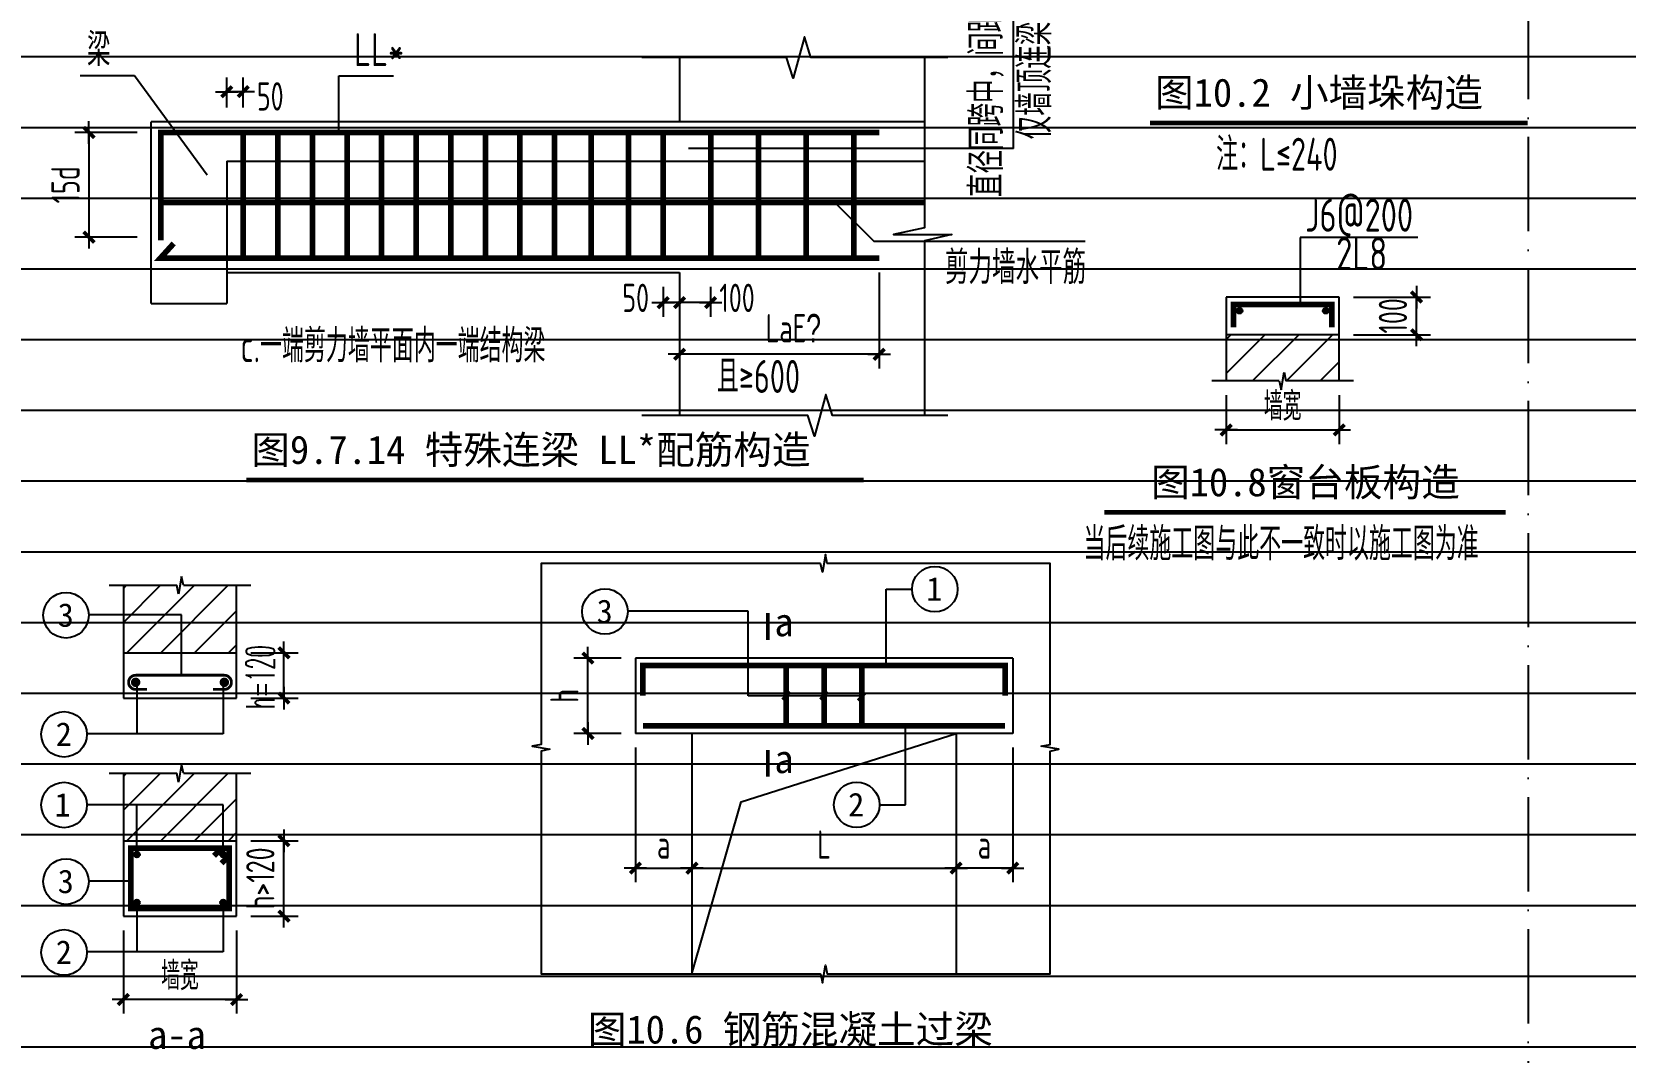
# Model space of a CAD drawing. Extents: x -1058961 to 23600, y -449123 to 2751847.
# Drawn here: x -614409 to -597520, y 13374 to 24193 of the extents above; entities that cross this region are included whole.
import ezdxf

# ---------------------------------------------------------------- set-up
doc = ezdxf.new("R2010")
doc.units = 0
doc.header["$LTSCALE"] = 1000
doc.linetypes.add('D1', pattern=[14, 10, -2, 0, -2])
doc.layers.get('0').update_dxf_attribs({"linetype": 'CONTINUOUS'})
doc.layers.get('DEFPOINTS').update_dxf_attribs({"linetype": 'CONTINUOUS'})
doc.layers.add('S-1-修改', color=23, linetype='CONTINUOUS', lineweight=18)
for name, color, linetype in [('S-DETL-DIM', 151, 'CONTINUOUS'), ('S-DETL-HATCH', 253, 'CONTINUOUS'), ('S-DETL-LINE1', 2, 'CONTINUOUS'), ('S-DETL-RBAR', 1, 'CONTINUOUS'), ('S-DETL-TEXT', 7, 'CONTINUOUS')]:
    doc.layers.add(name, color=color, linetype=linetype)
doc.styles.add('HZ2', font='romans.shx', dxfattribs={"width": 0.5, "bigfont": 'hztxt.shx'})
doc.styles.add('TS', font='tssdeng.shx', dxfattribs={"width": 0.7, "bigfont": 'tssdchn.shx'})
doc.styles.add('TXT5', font='simhei.ttf')
doc.styles.add('黑体', font='simhei.ttf')
doc.dimstyles.new('DIM25', dxfattribs={"dimtxt": 300, "dimasz": 0.8, "dimexe": 150, "dimexo": 150, "dimgap": 100, "dimtad": 1, "dimdec": 0, "dimlfac": 0.25, "dimrnd": 1, "dimzin": 0, "dimdsep": 46, "dimtxsty": 'TS', "dimblk": '_DIMX', "dimcen": 0, "dimclrd": 256, "dimclre": 256, "dimclrt": 43, "dimadec": 1, "dimazin": 0, "dimtfac": 1, "dimtdec": 0, "dimtix": 1, "dimtmove": 2, "dimatfit": 3, "dimldrblk": 'ARCHTICK', "dimfxl": 0, "dimtolj": 1, "dimtzin": 1, "dimarcsym": 0})

# ---------------------------------------------------------------- blocks, each defined once
blk = doc.blocks.new('_DIMX')
blk.add_line((-150, 0), (150, 0))
at = {"const_width": 50}
blk.add_lwpolyline([(-70, -70), (70, 70)], dxfattribs=at)
blk = doc.blocks.new('*D3386')
at = {"layer": 'DEFPOINTS', "color": 0}
for p in [(-600549.3850856241, 21380.92143650705), (-599731.118737711, 21380.92143650705), (-600549.3850854387, 20980.92143650705)]:
    blk.add_point(p, dxfattribs=at)
at = {"layer": 'S-DETL-DIM', "lineweight": -2}
for p, q in [((-600399.3850856241, 21380.92143650705), (-599581.118737711, 21380.92143650705)), ((-599731.118737711, 21381.72143650705), (-599731.118737711, 21382.52143650705)), ((-599731.118737711, 20980.92143650705), (-599731.118737711, 21380.92143650705)), ((-600399.3850854387, 20980.92143650705), (-599581.118737711, 20980.92143650705)), ((-599731.118737711, 20980.12143650705), (-599731.118737711, 20979.32143650705))]:
    blk.add_line(p, q, dxfattribs=at)
at = {"layer": 'S-DETL-DIM', "lineweight": -2, "xscale": 0.8, "yscale": 0.8, "zscale": 0.8}
for p, rotation in [((-599731.118737711, 21380.92143650705), 270), ((-599731.118737711, 20980.92143650705), 90)]:
    blk.add_blockref('_DIMX', p, dxfattribs=dict(at, rotation=rotation))
at = {"layer": 'S-DETL-DIM', "color": 43, "insert": (-599981.118737711, 21180.92143650695), "char_height": 300, "attachment_point": 5, "rotation": 90, "style": 'TS'}
blk.add_mtext('\\A1;100', dxfattribs=at)
blk = doc.blocks.new('_ArchTick')
at = {"color": 0, "linetype": 'ByBlock', "const_width": 0.15}
blk.add_lwpolyline([(-0.5, -0.5), (0.5, 0.5)], dxfattribs=at)
blk = doc.blocks.new('*D3387')
at = {"layer": 'DEFPOINTS', "color": 0}
for p in [(-601749.385084961, 20491.21834697507), (-600549.3850849665, 20491.21834722653), (-600549.3850849665, 19971.48736596972)]:
    blk.add_point(p, dxfattribs=at)
at = {"layer": 'S-DETL-DIM', "lineweight": -2}
for p, q in [((-601749.385084961, 20341.21834697507), (-601749.385084961, 19821.48736596972)), ((-600549.3850849665, 20341.21834722653), (-600549.3850849665, 19821.48736596972)), ((-601748.5850849609, 19971.48736596972), (-600550.1850849666, 19971.48736596972))]:
    blk.add_line(p, q, dxfattribs=at)
at = {"layer": 'S-DETL-DIM', "lineweight": -2, "xscale": 0.8, "yscale": 0.8, "zscale": 0.8, "rotation": 180}
blk.add_blockref('_DIMX', (-601749.385084961, 19971.48736596972), dxfattribs=at)
at = {"layer": 'S-DETL-DIM', "lineweight": -2, "xscale": 0.8, "yscale": 0.8, "zscale": 0.8}
blk.add_blockref('_DIMX', (-600549.3850849665, 19971.48736596972), dxfattribs=at)
at = {"layer": 'S-DETL-DIM', "color": 43, "insert": (-601149.3850849638, 20221.48736596972), "char_height": 300, "attachment_point": 5, "style": 'TS'}
blk.add_mtext('\\A1;墙宽', dxfattribs=at)
blk = doc.blocks.new('*D3388')
at = {"layer": 'DEFPOINTS', "color": 0}
for p in [(-608513.7866296218, 17552.55736561984), (-608011.945373983, 17552.55736561984), (-608011.945373983, 16752.55736561984)]:
    blk.add_point(p, dxfattribs=at)
at = {"layer": 'S-DETL-DIM', "lineweight": -2}
for p, q in [((-608161.945373983, 17552.55736561984), (-608663.7866296218, 17552.55736561984)), ((-608513.7866296218, 16753.35736561984), (-608513.7866296218, 17551.75736561984)), ((-608161.945373983, 16752.55736561984), (-608663.7866296218, 16752.55736561984))]:
    blk.add_line(p, q, dxfattribs=at)
at = {"layer": 'S-DETL-DIM', "lineweight": -2, "xscale": 0.8, "yscale": 0.8, "zscale": 0.8}
for p, rotation in [((-608513.7866296218, 17552.55736561984), 90), ((-608513.7866296218, 16752.55736561984), 270)]:
    blk.add_blockref('_DIMX', p, dxfattribs=dict(at, rotation=rotation))
at = {"layer": 'S-DETL-DIM', "color": 43, "insert": (-608763.7866296218, 17152.55736561974), "char_height": 300, "attachment_point": 5, "rotation": 90, "style": 'TS'}
blk.add_mtext('\\A1;h', dxfattribs=at)
blk = doc.blocks.new('*D3389')
at = {"layer": 'DEFPOINTS', "color": 0}
for p in [(-608011.945373983, 16752.55736561984), (-607411.945373983, 16752.55736561984), (-607411.945373983, 15325.2519160088)]:
    blk.add_point(p, dxfattribs=at)
at = {"layer": 'S-DETL-DIM', "lineweight": -2}
for p, q in [((-608011.945373983, 16602.55736561984), (-608011.945373983, 15175.2519160088)), ((-607411.945373983, 16602.55736561984), (-607411.945373983, 15175.2519160088)), ((-608011.145373983, 15325.2519160088), (-607412.745373983, 15325.2519160088))]:
    blk.add_line(p, q, dxfattribs=at)
at = {"layer": 'S-DETL-DIM', "lineweight": -2, "xscale": 0.8, "yscale": 0.8, "zscale": 0.8, "rotation": 180}
blk.add_blockref('_DIMX', (-608011.945373983, 15325.2519160088), dxfattribs=at)
at = {"layer": 'S-DETL-DIM', "lineweight": -2, "xscale": 0.8, "yscale": 0.8, "zscale": 0.8}
blk.add_blockref('_DIMX', (-607411.945373983, 15325.2519160088), dxfattribs=at)
at = {"layer": 'S-DETL-DIM', "color": 43, "insert": (-607711.945373983, 15575.2519160088), "char_height": 300, "attachment_point": 5, "style": 'TS'}
blk.add_mtext('\\A1;a', dxfattribs=at)
blk = doc.blocks.new('*D3390')
at = {"layer": 'DEFPOINTS', "color": 0}
for p in [(-607411.945373983, 16752.55736561984), (-604611.945373983, 16752.55736561984), (-604611.945373983, 15325.2519160088)]:
    blk.add_point(p, dxfattribs=at)
at = {"layer": 'S-DETL-DIM', "lineweight": -2}
for p, q in [((-607411.945373983, 16602.55736561984), (-607411.945373983, 15175.2519160088)), ((-604611.945373983, 16602.55736561984), (-604611.945373983, 15175.2519160088)), ((-607411.145373983, 15325.2519160088), (-604612.745373983, 15325.2519160088))]:
    blk.add_line(p, q, dxfattribs=at)
at = {"layer": 'S-DETL-DIM', "lineweight": -2, "xscale": 0.8, "yscale": 0.8, "zscale": 0.8, "rotation": 180}
blk.add_blockref('_DIMX', (-607411.945373983, 15325.2519160088), dxfattribs=at)
at = {"layer": 'S-DETL-DIM', "lineweight": -2, "xscale": 0.8, "yscale": 0.8, "zscale": 0.8}
blk.add_blockref('_DIMX', (-604611.945373983, 15325.2519160088), dxfattribs=at)
at = {"layer": 'S-DETL-DIM', "color": 43, "insert": (-606011.945373983, 15575.2519160088), "char_height": 300, "attachment_point": 5, "style": 'TS'}
blk.add_mtext('\\A1;L', dxfattribs=at)
blk = doc.blocks.new('*D3391')
at = {"layer": 'DEFPOINTS', "color": 0}
for p in [(-604611.945373983, 16752.55736561984), (-604011.945373983, 16752.55736561984), (-604611.945373983, 15325.2519160088)]:
    blk.add_point(p, dxfattribs=at)
at = {"layer": 'S-DETL-DIM', "lineweight": -2}
for p, q in [((-604611.945373983, 16602.55736561984), (-604611.945373983, 15175.2519160088)), ((-604011.945373983, 16602.55736561984), (-604011.945373983, 15175.2519160088)), ((-604012.745373983, 15325.2519160088), (-604611.145373983, 15325.2519160088))]:
    blk.add_line(p, q, dxfattribs=at)
at = {"layer": 'S-DETL-DIM', "lineweight": -2, "xscale": 0.8, "yscale": 0.8, "zscale": 0.8, "rotation": 180}
blk.add_blockref('_DIMX', (-604611.945373983, 15325.2519160088), dxfattribs=at)
at = {"layer": 'S-DETL-DIM', "lineweight": -2, "xscale": 0.8, "yscale": 0.8, "zscale": 0.8}
blk.add_blockref('_DIMX', (-604011.945373983, 15325.2519160088), dxfattribs=at)
at = {"layer": 'S-DETL-DIM', "color": 43, "insert": (-604311.945373983, 15575.2519160088), "char_height": 300, "attachment_point": 5, "style": 'TS'}
blk.add_mtext('\\A1;a', dxfattribs=at)
blk = doc.blocks.new('*D3392')
at = {"layer": 'DEFPOINTS', "color": 0}
for p in [(-613438.8927194312, 14815.19133596568), (-612238.8927193586, 14815.19133643041), (-613438.8927194312, 13931.74430299344)]:
    blk.add_point(p, dxfattribs=at)
at = {"layer": 'S-DETL-DIM', "lineweight": -2}
for p, q in [((-613438.8927194312, 14665.19133596568), (-613438.8927194312, 13781.74430299344)), ((-612238.8927193586, 14665.19133643041), (-612238.8927193586, 13781.74430299344)), ((-612239.6927193586, 13931.74430299344), (-613438.0927194312, 13931.74430299344))]:
    blk.add_line(p, q, dxfattribs=at)
at = {"layer": 'S-DETL-DIM', "lineweight": -2, "xscale": 0.8, "yscale": 0.8, "zscale": 0.8, "rotation": 180}
blk.add_blockref('_DIMX', (-613438.8927194312, 13931.74430299344), dxfattribs=at)
at = {"layer": 'S-DETL-DIM', "lineweight": -2, "xscale": 0.8, "yscale": 0.8, "zscale": 0.8}
blk.add_blockref('_DIMX', (-612238.8927193586, 13931.74430299344), dxfattribs=at)
at = {"layer": 'S-DETL-DIM', "color": 43, "insert": (-612838.8927193949, 14181.74430299344), "char_height": 300, "attachment_point": 5, "style": 'TS'}
blk.add_mtext('\\A1;墙宽', dxfattribs=at)
blk = doc.blocks.new('*D3419')
at = {"layer": 'DEFPOINTS', "color": 0}
for p in [(-613142.8771450695, 23125.33170364218), (-613803.4694582996, 22015.4580128582), (-613142.8771450695, 22015.4580128582)]:
    blk.add_point(p, dxfattribs=at)
at = {"layer": 'S-DETL-DIM', "lineweight": -2}
for p, q in [((-613292.8771450695, 23125.33170364218), (-613953.4694582996, 23125.33170364218)), ((-613803.4694582996, 23124.53170364218), (-613803.4694582996, 22016.2580128582)), ((-613292.8771450695, 22015.4580128582), (-613953.4694582996, 22015.4580128582))]:
    blk.add_line(p, q, dxfattribs=at)
at = {"layer": 'S-DETL-DIM', "lineweight": -2, "xscale": 0.8, "yscale": 0.8, "zscale": 0.8}
for p, rotation in [((-613803.4694582996, 23125.33170364218), 90), ((-613803.4694582996, 22015.4580128582), 270)]:
    blk.add_blockref('_DIMX', p, dxfattribs=dict(at, rotation=rotation))
at = {"layer": 'S-DETL-DIM', "color": 43, "insert": (-614053.4694582996, 22570.39485825009), "char_height": 300, "attachment_point": 5, "rotation": 90, "style": 'TS'}
blk.add_mtext('\\A1;15d', dxfattribs=at)
blk = doc.blocks.new('*D3420')
at = {"layer": 'DEFPOINTS', "color": 0}
for p in [(-612342.8771450695, 23558.22330505567), (-612342.8771450695, 23239.9767882915), (-612167.8771450695, 23239.9767882915)]:
    blk.add_point(p, dxfattribs=at)
at = {"layer": 'S-DETL-DIM', "lineweight": -2}
for p, q in [((-612342.8771450695, 23389.9767882915), (-612342.8771450695, 23708.22330505567)), ((-612167.8771450695, 23389.9767882915), (-612167.8771450695, 23708.22330505567)), ((-612343.6771450696, 23558.22330505567), (-612344.4771450695, 23558.22330505567)), ((-612167.8771450695, 23558.22330505567), (-612342.8771450695, 23558.22330505567)), ((-612167.0771450695, 23558.22330505567), (-612166.2771450696, 23558.22330505567))]:
    blk.add_line(p, q, dxfattribs=at)
at = {"layer": 'S-DETL-DIM', "lineweight": -2, "xscale": 0.8, "yscale": 0.8, "zscale": 0.8}
blk.add_blockref('_DIMX', (-612342.8771450695, 23558.22330505567), dxfattribs=at)
at = {"layer": 'S-DETL-DIM', "lineweight": -2, "xscale": 0.8, "yscale": 0.8, "zscale": 0.8, "rotation": 180}
blk.add_blockref('_DIMX', (-612167.8771450695, 23558.22330505567), dxfattribs=at)
at = {"layer": 'S-DETL-DIM', "color": 43, "insert": (-611881.9694582996, 23508.22330505567), "char_height": 300, "attachment_point": 5, "style": 'TS'}
blk.add_mtext('\\A1;50', dxfattribs=at)
blk = doc.blocks.new('*D3421')
at = {"layer": 'DEFPOINTS', "color": 0}
for p in [(-607717.8771450695, 21639.9767882915), (-607542.8771450695, 21639.9767882915), (-607717.8771450695, 21321.73027151244)]:
    blk.add_point(p, dxfattribs=at)
at = {"layer": 'S-DETL-DIM', "lineweight": -2}
for p, q in [((-607717.8771450695, 21489.9767882915), (-607717.8771450695, 21171.73027151244)), ((-607542.8771450695, 21489.9767882915), (-607542.8771450695, 21171.73027151244)), ((-607718.6771450696, 21321.73027151244), (-607719.4771450695, 21321.73027151244)), ((-607542.8771450695, 21321.73027151244), (-607717.8771450695, 21321.73027151244)), ((-607542.0771450695, 21321.73027151244), (-607541.2771450696, 21321.73027151244))]:
    blk.add_line(p, q, dxfattribs=at)
at = {"layer": 'S-DETL-DIM', "lineweight": -2, "xscale": 0.8, "yscale": 0.8, "zscale": 0.8}
blk.add_blockref('_DIMX', (-607717.8771450695, 21321.73027151244), dxfattribs=at)
at = {"layer": 'S-DETL-DIM', "lineweight": -2, "xscale": 0.8, "yscale": 0.8, "zscale": 0.8, "rotation": 180}
blk.add_blockref('_DIMX', (-607542.8771450695, 21321.73027151244), dxfattribs=at)
at = {"layer": 'S-DETL-DIM', "color": 43, "insert": (-608008.4694582996, 21371.73027151244), "char_height": 300, "attachment_point": 5, "style": 'TS'}
blk.add_mtext('\\A1;50', dxfattribs=at)
blk = doc.blocks.new('*D3422')
at = {"layer": 'DEFPOINTS', "color": 0}
for p in [(-607542.8771450695, 21639.9767882915), (-607213.4694582996, 21639.9767882915), (-607542.8771450695, 21321.73027151244)]:
    blk.add_point(p, dxfattribs=at)
at = {"layer": 'S-DETL-DIM', "lineweight": -2}
for p, q in [((-607542.8771450695, 21489.9767882915), (-607542.8771450695, 21171.73027151244)), ((-607213.4694582996, 21489.9767882915), (-607213.4694582996, 21171.73027151244)), ((-607214.2694582996, 21321.73027151244), (-607542.0771450695, 21321.73027151244))]:
    blk.add_line(p, q, dxfattribs=at)
at = {"layer": 'S-DETL-DIM', "lineweight": -2, "xscale": 0.8, "yscale": 0.8, "zscale": 0.8, "rotation": 180}
blk.add_blockref('_DIMX', (-607542.8771450695, 21321.73027151244), dxfattribs=at)
at = {"layer": 'S-DETL-DIM', "lineweight": -2, "xscale": 0.8, "yscale": 0.8, "zscale": 0.8}
blk.add_blockref('_DIMX', (-607213.4694582996, 21321.73027151244), dxfattribs=at)
at = {"layer": 'S-DETL-DIM', "color": 43, "insert": (-606933.9694582996, 21371.73027151244), "char_height": 300, "attachment_point": 5, "style": 'TS'}
blk.add_mtext('\\A1;100', dxfattribs=at)
blk = doc.blocks.new('*D3432')
at = {"layer": 'DEFPOINTS', "color": 0}
for p in [(-605426.718305352, 21791.8443030061), (-607542.8771450695, 21091.4767882915), (-607542.8771450695, 20773.23027151244)]:
    blk.add_point(p, dxfattribs=at)
at = {"layer": 'S-DETL-DIM', "lineweight": -2}
for p, q in [((-605426.718305352, 21641.8443030061), (-605426.718305352, 20623.23027151244)), ((-607542.8771450695, 20941.4767882915), (-607542.8771450695, 20623.23027151244)), ((-605427.5183053521, 20773.23027151244), (-607542.0771450695, 20773.23027151244))]:
    blk.add_line(p, q, dxfattribs=at)
at = {"layer": 'S-DETL-DIM', "lineweight": -2, "xscale": 0.8, "yscale": 0.8, "zscale": 0.8, "rotation": 180}
blk.add_blockref('_DIMX', (-607542.8771450695, 20773.23027151244), dxfattribs=at)
at = {"layer": 'S-DETL-DIM', "lineweight": -2, "xscale": 0.8, "yscale": 0.8, "zscale": 0.8}
blk.add_blockref('_DIMX', (-605426.718305352, 20773.23027151244), dxfattribs=at)
at = {"layer": 'S-DETL-DIM', "color": 43, "insert": (-606336.7230114973, 21050.12979608335), "char_height": 300, "attachment_point": 5, "style": 'TS'}
blk.add_mtext('\\A1;LaE{\\Fds-rss,ds-hzs|c0;\x8e}', dxfattribs=at)
blk = doc.blocks.new('*D3484')
at = {"layer": 'DEFPOINTS', "color": 0}
for p in [(-612238.8927194824, 15615.19133643041), (-611737.0514638437, 15615.19133643041), (-612238.8927192347, 14815.19133643041)]:
    blk.add_point(p, dxfattribs=at)
at = {"layer": 'S-DETL-DIM', "lineweight": -2}
for p, q in [((-612088.8927194824, 15615.19133643041), (-611587.0514638437, 15615.19133643041)), ((-611737.0514638437, 15615.9913364304), (-611737.0514638437, 15616.79133643041)), ((-611737.0514638437, 14815.19133643041), (-611737.0514638437, 15615.19133643041)), ((-612088.8927192347, 14815.19133643041), (-611587.0514638437, 14815.19133643041)), ((-611737.0514638437, 14814.39133643041), (-611737.0514638437, 14813.59133643041))]:
    blk.add_line(p, q, dxfattribs=at)
at = {"layer": 'S-DETL-DIM', "lineweight": -2, "xscale": 0.8, "yscale": 0.8, "zscale": 0.8}
for p, rotation in [((-611737.0514638437, 15615.19133643041), 270), ((-611737.0514638437, 14815.19133643041), 90)]:
    blk.add_blockref('_DIMX', p, dxfattribs=dict(at, rotation=rotation))
at = {"layer": 'S-DETL-DIM', "color": 43, "insert": (-611987.0514638437, 15215.19133643031), "char_height": 300, "attachment_point": 5, "rotation": 90, "style": 'TS'}
blk.add_mtext('\\A1;h>120', dxfattribs=at)
blk = doc.blocks.new('*D3485')
at = {"layer": 'DEFPOINTS', "color": 0}
for p in [(-612238.8927194824, 17607.63412174003), (-611737.0514638437, 17607.63412174003), (-612238.8927192347, 17127.55728553355)]:
    blk.add_point(p, dxfattribs=at)
at = {"layer": 'S-DETL-DIM', "lineweight": -2}
for p, q in [((-612088.8927194824, 17607.63412174003), (-611587.0514638437, 17607.63412174003)), ((-611737.0514638437, 17128.35728553355), (-611737.0514638437, 17606.83412174003)), ((-612088.8927192347, 17127.55728553355), (-611587.0514638437, 17127.55728553355))]:
    blk.add_line(p, q, dxfattribs=at)
at = {"layer": 'S-DETL-DIM', "lineweight": -2, "xscale": 0.8, "yscale": 0.8, "zscale": 0.8}
for p, rotation in [((-611737.0514638437, 17607.63412174003), 90), ((-611737.0514638437, 17127.55728553355), 270)]:
    blk.add_blockref('_DIMX', p, dxfattribs=dict(at, rotation=rotation))

msp = doc.modelspace()

# ---------------------------------------------------------------- hatches: boundary and pattern name
at = {"layer": 'S-DETL-HATCH'}
h = msp.add_hatch(dxfattribs=at)
h.set_pattern_fill('ANSI31', color=256, scale=80, style=0)
h.set_pattern_definition([(45, (-1782598.326059954, 174187.8239522542), (-179.605122421383, 179.6051224213831), [])])
h.paths.add_polyline_path([(-600549.3850851561, 20980.92143650705), (-601749.3850851728, 20980.92143604232), (-601749.385084961, 20491.21834722653), (-601186.7917233132, 20491.21834722653), (-601166.30211046, 20396.90236139603), (-601132.4680594684, 20585.53433305703), (-601114.7957902806, 20491.21834722653), (-600549.3850849665, 20491.21834722653)])
h = msp.add_hatch(dxfattribs=at)
h.set_pattern_fill('ANSI31', color=256, scale=80, style=0)
h.set_pattern_definition([(225, (998719.8922387529, 49204.8618666495), (179.6051224213831, -179.6051224213831), [])])
h.paths.add_polyline_path([(-612855.8097457107, 18229.71458882259), (-612873.4820148986, 18324.03057465216), (-613438.8927202126, 18324.03057465309), (-613438.8927197404, 17607.6341212753), (-612238.8927196994, 17607.63412174003), (-612238.8927202182, 18324.03057490409), (-612801.486081866, 18324.03057465263), (-612821.9756947191, 18418.34656048313)])
h = msp.add_hatch(dxfattribs=at)
h.set_pattern_fill('ANSI31', color=256, scale=80, style=0)
h.set_pattern_definition([(225, (998719.8922387529, 47212.41908133987), (179.6051224213831, -179.6051224213831), [])])
h.paths.add_polyline_path([(-612855.8097457107, 16237.27180351297), (-612873.4820148986, 16331.58778934253), (-613438.8927202126, 16331.58778934347), (-613438.8927197404, 15615.19133596568), (-612238.8927196994, 15615.19133643041), (-612238.8927202182, 16331.58778959446), (-612801.486081866, 16331.587789343), (-612821.9756947191, 16425.9037751735)])
at = {"layer": 'S-DETL-RBAR'}
h = msp.add_hatch(color=1, dxfattribs=at)
edge = h.paths.add_edge_path()
edge.add_arc((-601607.2014909539, 21235.72292287208), 31.25, 0, 360)
h = msp.add_hatch(color=1, dxfattribs=at)
edge = h.paths.add_edge_path()
edge.add_arc((-600691.5686803007, 21235.72292287208), 31.25, 0, 360)
at = {"layer": 'S-DETL-TEXT'}
h = msp.add_hatch(color=256, dxfattribs=at)
edge = h.paths.add_edge_path()
edge.add_arc((-613296.7091247545, 15469.99282299707), 31.25000000000001, 0, 360)
h = msp.add_hatch(color=256, dxfattribs=at)
edge = h.paths.add_edge_path()
edge.add_arc((-612381.0763141013, 15469.99282299707), 31.25000000000001, 0, 360)
h = msp.add_hatch(color=256, dxfattribs=at)
edge = h.paths.add_edge_path()
edge.add_arc((-613296.7091247545, 14960.38984960064), 31.25000000000001, 0, 360)
h = msp.add_hatch(color=256, dxfattribs=at)
edge = h.paths.add_edge_path()
edge.add_arc((-612381.0763141013, 14960.38984960064), 31.25000000000001, 0, 360)

# ---------------------------------------------------------------- linework, layer by layer
at = {"layer": 'DEFPOINTS', "color": 252, "linetype": 'D1', "ltscale": 0.1}
msp.add_line((-598546.3117456607, 42680.12902830986), (-598546.3117456612, -11319.87097169014), dxfattribs=at)
at = {"layer": 'DEFPOINTS', "color": 252}
for p, q in [((-652962.3117456607, 23930.12902830986), (-557702.3117456612, 23930.12902830986)), ((-652962.3117456607, 23180.12902830986), (-557702.3117456612, 23180.12902830986)), ((-652962.3117456607, 22430.12902830986), (-557702.3117456612, 22430.12902830986)), ((-652962.3117456607, 21680.12902830986), (-557702.3117456612, 21680.12902830986)), ((-652962.3117456607, 20930.12902830986), (-557702.3117456612, 20930.12902830986)), ((-652962.3117456607, 20180.12902830986), (-557702.3117456612, 20180.12902830986)), ((-652962.3117456607, 19430.12902830986), (-557702.3117456612, 19430.12902830986)), ((-652962.3117456607, 18680.12902830986), (-557702.3117456612, 18680.12902830986)), ((-652962.3117456607, 17930.12902830986), (-557702.3117456612, 17930.12902830986)), ((-652962.3117456607, 17180.12902830986), (-557702.3117456612, 17180.12902830986)), ((-652962.3117456607, 16430.12902830986), (-557702.3117456612, 16430.12902830986)), ((-652962.3117456607, 15680.12902830986), (-579402.311745661, 15680.12902830986)), ((-652962.3117456607, 14930.12902830986), (-579402.311745661, 14930.12902830998)), ((-652962.3117456607, 14180.12902830986), (-579402.311745661, 14180.12902830986)), ((-652962.3117456607, 13430.12902830986), (-579402.311745661, 13430.12902830986))]:
    msp.add_line(p, q, dxfattribs=at)
at = {"layer": 'S-DETL-DIM'}
for p, q in [((-601186.7917233132, 20491.21834722653), (-601899.385084961, 20491.21834722653)), ((-601186.7917233132, 20491.21834722653), (-601166.30211046, 20396.90236139603)), ((-601166.30211046, 20396.90236139603), (-601132.4680594684, 20585.53433305703)), ((-601132.4680594684, 20585.53433305703), (-601114.7957902806, 20491.21834722746)), ((-600399.3850849665, 20491.21834722653), (-601114.7957902796, 20491.21834722653)), ((-612821.9756947191, 18418.34656048313), (-612855.8097457107, 18229.71458882259)), ((-612801.486081866, 18324.03057465263), (-612821.9756947191, 18418.34656048313)), ((-613588.8927202126, 18324.03057465309), (-612873.4820148995, 18324.03057465309)), ((-612855.8097457107, 18229.71458882259), (-612873.4820148986, 18324.03057465216)), ((-612801.486081866, 18324.03057465309), (-612088.8927202182, 18324.03057465309)), ((-612821.9756947191, 16425.9037751735), (-612855.8097457107, 16237.27180351297)), ((-612801.486081866, 16331.587789343), (-612821.9756947191, 16425.9037751735)), ((-613588.8927202126, 16331.58778934347), (-612873.4820148995, 16331.58778934347)), ((-612855.8097457107, 16237.27180351297), (-612873.4820148986, 16331.58778934253)), ((-612801.486081866, 16331.58778934347), (-612088.8927202182, 16331.58778934347))]:
    msp.add_line(p, q, dxfattribs=at)
for points in [[(-604697.9574335244, 23921.50979799943), (-606150.2491302815, 23921.50979799943), (-606220.2491302815, 24141.50979799943), (-606340.2491302815, 23701.50979799943), (-606410.2491302815, 23921.50979799943), (-607944.6398677555, 23921.50979799943)], [(-604945.587154555, 23921.50979799943), (-604945.587154555, 22113.7604404481), (-605276.5636212704, 22043.78227188604), (-604657.7815313217, 22043.78227188604), (-604945.587154555, 21977.79948935824), (-604945.587154555, 20125.58332345801)], [(-604697.9574335244, 20125.58332345801), (-605922.958353835, 20125.58332345801), (-605992.958353835, 20345.58332345801), (-606112.958353835, 19905.58332345801), (-606182.958353835, 20125.58332345801), (-607944.6398677555, 20125.58332345801)], [(-606049.3520123324, 18556.45369866656), (-609011.945373983, 18556.45369866656), (-609011.945373983, 16637.14666030396), (-609106.2613598135, 16619.47439111563), (-608917.6293881525, 16585.64034012359), (-609011.945373983, 16565.15072727043), (-609011.945373983, 14202.55736561984), (-606049.3520123324, 14202.55736561984), (-606028.8623994793, 14108.24137978934), (-605995.0283484868, 14296.87335145034), (-605977.3560792989, 14202.55736561984), (-603616.0565325225, 14202.55736561984), (-603616.0565325225, 16565.15072727043), (-603521.740546692, 16585.64034012359), (-603710.372518353, 16619.47439111563), (-603616.0565325225, 16637.14666030396), (-603616.0565325225, 18556.45369866656), (-605977.3560792989, 18556.45369866656), (-605995.0283484868, 18650.76968449706), (-606028.8623994793, 18462.13771283606), (-606049.3520123324, 18556.45369866703)]]:
    msp.add_lwpolyline(points, dxfattribs=at)
at = {"layer": 'S-DETL-LINE1'}
for p, q in [((-607542.8771450695, 23921.50979799943), (-607542.8771450695, 23239.9767882915)), ((-604945.587154555, 23239.9767882915), (-613142.8771450695, 23239.9767882915)), ((-613142.8771450695, 21311.18274044411), (-613142.8771450695, 23239.9767882915)), ((-612342.8771450695, 22819.9767882915), (-604945.587154555, 22819.9767882915)), ((-612342.8771450695, 22819.9767882915), (-612342.8771450695, 21311.18274044411)), ((-612342.8771450695, 21639.9767882915), (-607542.8771450695, 21639.9767882915)), ((-607542.8771450695, 21639.9767882915), (-607542.8771450695, 20125.58332345801)), ((-613142.8771450695, 21311.18274044411), (-612342.8771450695, 21311.18274044411)), ((-600549.3850856241, 21380.92143650705), (-601749.3850856967, 21380.92143604232)), ((-601749.3850856967, 21380.92143604232), (-601749.385084961, 20491.21834697507)), ((-600549.3850849665, 20491.21834747799), (-600549.3850856241, 21380.92143650705)), ((-600549.3850856241, 20980.92143650705), (-601749.3850856967, 20980.92143604232)), ((-613438.8927202126, 18324.03057440117), (-613438.8927194312, 17127.55728506882)), ((-612238.8927193586, 17127.55728553355), (-612238.8927202182, 18324.03057490409)), ((-613438.8927195551, 17607.6341212753), (-612238.8927194824, 17607.63412174003)), ((-604011.945373983, 17552.55736561984), (-608011.945373983, 17552.55736561984)), ((-608011.945373983, 17552.55736561984), (-608011.945373983, 16752.55736561984)), ((-604011.945373983, 17552.55736561984), (-604011.945373983, 16752.55736561984)), ((-613438.8927194312, 17127.55728506882), (-612238.8927193586, 17127.55728553355)), ((-604011.945373983, 16752.55736561984), (-608011.945373983, 16752.55736561984)), ((-607411.945373983, 16752.55736561984), (-607411.945373983, 14202.55736561984)), ((-604611.945373983, 16752.55736561984), (-604611.945373983, 14202.55736561984)), ((-613438.8927202126, 16331.58778909154), (-613438.8927194312, 14815.19133596568)), ((-612238.8927193586, 14815.19133643041), (-612238.8927202182, 16331.58778959446)), ((-613438.8927195551, 15615.19133596568), (-612238.8927194824, 15615.19133643041)), ((-613438.8927194312, 14815.19133596568), (-612238.8927193586, 14815.19133643041))]:
    msp.add_line(p, q, dxfattribs=at)
msp.add_lwpolyline([(-607411.945373983, 14202.55736561984), (-606888.4224210492, 16027.82363395978), (-604611.945373983, 16752.55736561984)], dxfattribs=at)
for centre in [(-601607.2014909539, 21235.72292287208), (-600691.5686803007, 21235.72292287208)]:
    msp.add_circle(centre, 31.25, dxfattribs=at)
at = {"layer": 'S-DETL-RBAR', "color": 1, "const_width": 60}
for points in [[(-613042.8771450695, 21981.64361598509), (-613042.8771450695, 23125.33170364218), (-605426.718305352, 23125.33170364218)], [(-612167.8771450695, 21791.8443030061), (-612167.8771450695, 23125.33170364218)], [(-611801.3071450618, 21791.8443030061), (-611801.3071450618, 23125.33170364218)], [(-611434.7371450689, 21791.8443030061), (-611434.7371450689, 23125.33170364218)], [(-611068.1671450612, 21791.8443030061), (-611068.1671450612, 23125.33170364218)], [(-610701.5971450683, 21791.8443030061), (-610701.5971450683, 23125.33170364218)], [(-610335.0271450755, 21791.8443030061), (-610335.0271450755, 23125.33170364218)], [(-609968.4571450677, 21791.8443030061), (-609968.4571450677, 23125.33170364218)], [(-609601.8871450749, 21791.8443030061), (-609601.8871450749, 23125.33170364218)], [(-609235.3171450672, 21791.8443030061), (-609235.3171450672, 23125.33170364218)], [(-608868.7471450743, 21791.8443030061), (-608868.7471450743, 23125.33170364218)], [(-608480.0743864205, 21791.8443030061), (-608480.0743864205, 23125.33170364218)], [(-608084.0435207364, 21791.8443030061), (-608084.0435207364, 23125.33170364218)], [(-607717.8771450695, 21791.8443030061), (-607717.8771450695, 23125.33170364218)], [(-607212.2461590645, 21791.8443030061), (-607212.2461590645, 23125.33170364218)], [(-606706.6151730743, 21791.8443030061), (-606706.6151730743, 23125.33170364218)], [(-606200.9841870692, 21791.8443030061), (-606200.9841870692, 23125.33170364218)], [(-605695.3532010642, 21791.8443030061), (-605695.3532010642, 23125.33170364218)], [(-613042.8771450695, 22382.2051640244), (-604945.587154555, 22382.2051640244)], [(-612905.7161363986, 21948.79963865297), (-613048.4750112173, 21791.8443030061), (-605426.718305352, 21791.8443030061)], [(-600629.3850854695, 21060.92143647632), (-600629.3850855924, 21300.92143647632), (-601669.3850856613, 21300.92143607352), (-601669.3850855235, 21060.92143607352)], [(-607931.945373983, 17152.55736561984), (-607931.945373983, 17472.55736561984), (-604091.945373983, 17472.55736561984), (-604091.945373983, 17152.55736561984)], [(-606411.945373983, 16832.55736561984), (-606411.945373983, 17472.55736561984)], [(-606011.945373983, 16832.55736561984), (-606011.945373983, 17472.55736561984)], [(-605611.945373983, 16832.55736561984), (-605611.945373983, 17472.55736561984)], [(-604091.945373983, 16832.55736561984), (-607931.945373983, 16832.55736561984)], [(-612478.8927196985, 15455.1913364332), (-612398.8927196705, 15535.19133639967)], [(-612398.89271976, 15375.1913364332), (-612318.892719732, 15455.19133639967)]]:
    msp.add_lwpolyline(points, dxfattribs=at)
at = {"layer": 'S-DETL-RBAR', "color": 1, "const_width": 30}
msp.add_lwpolyline([(-612488.892725319, 17220.20846247653), (-612368.8927205506, 17220.20846247653, 0.9999999999999999), (-612368.8927205506, 17370.20846247653), (-613308.8927182368, 17370.20846232146, 0.9999999999999999), (-613308.8927182368, 17220.20846232146), (-613188.8927134684, 17220.20846232146)], format="xyb", dxfattribs=at)
at = {"layer": 'S-DETL-RBAR', "color": 1, "lineweight": -3, "const_width": 50}
for points in [[(-613333.8927182368, 17295.20846232146, 1), (-613283.8927182368, 17295.20846232146, 1)], [(-612393.8927205506, 17295.20846247653, 1), (-612343.8927205506, 17295.20846247653, 1)]]:
    msp.add_lwpolyline(points, format="xyb", close=True, dxfattribs=at)
at = {"layer": 'S-DETL-RBAR', "color": 1, "const_width": 60}
msp.add_lwpolyline([(-612318.8927196705, 15535.19133639967), (-613358.8927191853, 15535.19133639967), (-613358.8927191853, 14895.19133619804), (-612318.8927196705, 14895.19133619804)], close=True, dxfattribs=at)
at = {"layer": 'S-DETL-TEXT'}
for p, q in [((-604002.9841921557, 22955.69508823173), (-604002.9841921557, 24602.46563576235)), ((-613319.9714809832, 23725.35727653818), (-613897.7288691279, 23725.35727653818)), ((-612549.4694582996, 22674.76549806612), (-613319.9714809832, 23725.35727653818)), ((-611153.4674356309, 23125.33170364218), (-611153.4674356309, 23725.35727653818)), ((-611153.4674356309, 23725.35727653818), (-610575.7100474861, 23725.35727653818)), ((-604002.9841921557, 22955.69508823173), (-607448.5804342654, 22955.69508823173)), ((-605909.7495871064, 22397.33520300107), (-605485.4674356309, 21973.05305152552)), ((-605485.4674356309, 21973.05305152552), (-603241.9694582996, 21973.05305152552)), ((-599716.792317456, 22011.74312498028), (-600965.4712992631, 22011.74312498028)), ((-600965.4712992631, 22011.74312498028), (-600965.4712992631, 21300.92143650705)), ((-605354.5513844135, 18283.2207058857), (-605078.4166935225, 18283.2207058857)), ((-605354.5513844135, 17472.55736561984), (-605354.5513844135, 18283.2207058857)), ((-612822.0091035225, 18010.96882933032), (-613805.7235018782, 18010.96882933032)), ((-612822.0091034168, 17370.20846240156), (-612822.0091035225, 18010.96882933032)), ((-606814.7357125598, 18050.27152114481), (-608092.8830564431, 18050.27152114481)), ((-606814.7357125598, 17152.55736561984), (-606814.7357125598, 18050.27152114481)), ((-613296.7091247545, 17283.44106611729), (-613296.7091247545, 16748.40639806425)), ((-612381.0763141013, 17283.44106611729), (-612381.0763141013, 16748.40639806425)), ((-605611.945373983, 17152.55736561984), (-606814.7357125598, 17152.55736561984)), ((-612381.0763141013, 16748.40639806425), (-613826.4819718146, 16748.40639806425)), ((-605147.5715718454, 15996.4698004199), (-605147.5715718454, 16832.55736561984)), ((-612381.0763141013, 15994.3422236366), (-613826.4819718146, 15994.3422236366)), ((-613296.7091247545, 15501.24282299707), (-613296.7091247545, 15994.3422236366)), ((-612381.0763141013, 15501.24282299707), (-612381.0763141013, 15994.3422236366)), ((-605423.7062627365, 15996.4698004199), (-605147.5715718454, 15996.4698004199)), ((-613348.43741449, 15186.52719152233), (-613805.7235018782, 15186.52719152233)), ((-613296.7091247545, 14929.13984960064), (-613296.7091247545, 14436.04044896111)), ((-612381.0763141013, 14929.13984960064), (-612381.0763141013, 14436.04044896111)), ((-612381.0763141013, 14436.04044896111), (-613826.4819718146, 14436.04044896111))]:
    msp.add_line(p, q, dxfattribs=at)
for points, const_width in [([(-602556.0595315368, 23227.57884416336), (-598552.0420155436, 23227.57884416336)], 50), ([(-612136.9774355189, 19440.09376045063), (-605591.6656070378, 19440.09376045063)], 50), ([(-603041.7216782592, 19096.70373779422), (-598786.2132595436, 19096.70373779422)], 50), ([(-606607.4961737058, 18029.85514843304), (-606607.4961737058, 17744.26134942033)], 40), ([(-606371.945373983, 17192.55736561984), (-606451.945373983, 17112.55736561984)], 32), ([(-605971.945373983, 17192.55736561984), (-606051.945373983, 17112.55736561984)], 32), ([(-605571.945373983, 17182.74158931363), (-605651.945373983, 17102.74158931363)], 32), ([(-606607.4961737058, 16578.72883930782), (-606607.4961737058, 16293.13504029464)], 40)]:
    msp.add_lwpolyline(points, dxfattribs=dict(at, const_width=const_width))
for centre, radius in [((-604837.0068135102, 18283.2207058857), 241.4098800119245), ((-614047.1333818905, 18006.37293598734), 241.4098800119247), ((-608334.2929364553, 18045.67562780183), 241.4098800119247), ((-614067.8918518269, 16743.81050472174), 241.4098800119247), ((-614067.8918518269, 15994.3422236366), 241.4098800119247), ((-605665.1161427478, 15996.4698004199), 241.4098800119245), ((-614047.1333818905, 15181.93129817935), 241.4098800119247), ((-613296.7091247545, 15469.99282299707), 31.25000000000001), ((-612381.0763141013, 15469.99282299707), 31.25000000000001), ((-613296.7091247545, 14960.38984960064), 31.25000000000001), ((-612381.0763141013, 14960.38984960064), 31.25000000000001), ((-614067.8918518269, 14431.44455561813), 241.4098800119247)]:
    msp.add_circle(centre, radius, dxfattribs=at)

# ---------------------------------------------------------------- texts
at = {"layer": 'S-1-修改', "style": 'TS', "width": 0.7}
msp.add_text('注：L≤240', height=350, dxfattribs=at).set_placement((-601855.3352889362, 22720.00772146069))
at = {"layer": 'S-DETL-DIM', "color": 43, "style": 'HZ2', "width": 0.5}
msp.add_text('h=120', height=300, rotation=90, dxfattribs=at).set_placement((-611837.9720915392, 17012.31221089818))
at = {"layer": 'S-DETL-TEXT', "style": 'TS', "width": 0.75}
for s, p in [('直径同跨中，间距150', (-604115.6078494292, 22441.69509158589)), ('仅墙顶连梁有', (-603603.1078494292, 23053.91442621106))]:
    msp.add_text(s, height=350, rotation=90, dxfattribs=at).set_placement(p)
at = {"layer": 'S-DETL-TEXT', "style": 'TS'}
for s, width, p in [('梁', 0.75, (-613825.0368790057, 23829.11079556661)), (' LL*', 0.75, (-611153.5368790057, 23829.11079556661)), ('J6@200', 0.75, (-600911.4549180766, 22073.75466808237)), ('2L8', 0.75, (-600582.3659727148, 21667.03927418569)), ('剪力墙水平筋', 0.75, (-604729.5368790057, 21519.2995324971)), ('c.一端剪力墙平面内一端结构梁', 0.7, (-612197.7452079532, 20689.30708464401)), ('当后续施工图与此不一致时以施工图为准', 0.7, (-603260.9918944243, 18589.13261509154))]:
    msp.add_text(s, height=350, dxfattribs=dict(at, width=width)).set_placement(p)
at = {"layer": 'S-DETL-TEXT'}
for s, height, style, p in [('图10.2 小墙垛构造', 300, '黑体', (-602502.2328449449, 23398.74797188098)), ('图9.7.14 特殊连梁 LL*配筋构造 ', 300, '黑体', (-612082.726964252, 19611.26288816825)), ('图10.8窗台板构造', 300, '黑体', (-602544.5394474462, 19267.87286551183)), ('1', 250, 'TXT5', (-604927.3066720421, 18160.94639220953)), ('3', 250.0000000000001, 'TXT5', (-614134.7996250534, 17884.09862231163)), ('3', 250.0000000000001, 'TXT5', (-608421.9591796183, 17923.40131412612)), ('a', 300, '黑体', (-606537.8832734189, 17784.09891641306)), ('2', 250.0000000000001, 'TXT5', (-614155.5580949899, 16621.53619104557)), ('a', 300, '黑体', (-606537.8832734189, 16332.97260728737)), ('1', 250.0000000000001, 'TXT5', (-614168.0327376978, 15872.0679099609)), ('2', 250, 'TXT5', (-605755.4160012797, 15874.1954867442)), ('3', 250.0000000000001, 'TXT5', (-614134.7996250534, 15059.65698450364)), ('2', 250.0000000000001, 'TXT5', (-614155.5580949899, 14309.17024194243)), ('图10.6 钢筋混凝土过梁', 300, '黑体', (-608515.5338578372, 13464.84120531546)), ('a-a', 300.0000000000001, '黑体', (-613176.8262525856, 13407.70580410145))]:
    msp.add_text(s, height=height, dxfattribs=dict(at, style=style)).set_placement(p)
at = {"layer": 'S-DETL-TEXT', "insert": (-606706.4694582996, 20538.86665650996), "char_height": 350, "attachment_point": 5, "style": 'TS'}
msp.add_mtext('且≥600', dxfattribs=at)

# ---------------------------------------------------------------- dimensions: what is measured, and where the dimension line sits
at = {"layer": 'S-DETL-DIM'}
for base, p1, p2, text, picture, middle in [((-612342.8771450695, 23558.22330505567), (-612167.8771450695, 23239.9767882915), (-612342.8771450695, 23239.9767882915), '50', '*D3420', (-611881.9694582996, 23508.22330505567)), ((-607542.8771450695, 20773.23027151244), (-605426.718305352, 21791.8443030061), (-607542.8771450695, 21091.4767882915), 'LaE{\\Fds-rss,ds-hzs|c0;\x8e}', '*D3432', (-606336.7230114973, 21050.12979608335)), ((-607717.8771450695, 21321.73027151244), (-607542.8771450695, 21639.9767882915), (-607717.8771450695, 21639.9767882915), '50', '*D3421', (-608008.4694582996, 21371.73027151244)), ((-607542.8771450695, 21321.73027151244), (-607213.4694582996, 21639.9767882915), (-607542.8771450695, 21639.9767882915), '100', '*D3422', (-606933.9694582996, 21371.73027151244))]:
    dim = msp.add_linear_dim(base=base, p1=p1, p2=p2, text=text, dimstyle='DIM25', dxfattribs=at)
    dim.commit()
    dim.dimension.update_dxf_attribs({"geometry": picture, "text_midpoint": middle, "dimtype": 160})
for base, p1, p2, angle, text, picture, middle in [((-613803.4694582996, 22015.4580128582), (-613142.8771450695, 23125.33170364218), (-613142.8771450695, 22015.4580128582), 90, '15d', '*D3419', (-614053.4694582996, 22570.39485825009)), ((-611737.0514638437, 17607.63412174003), (-612238.8927192347, 17127.55728553355), (-612238.8927194824, 17607.63412174003), 90.00000002668041, ' ', '*D3485', (-611737.0514638437, 17367.59570363669)), ((-608513.7866296218, 17552.55736561984), (-608011.945373983, 16752.55736561984), (-608011.945373983, 17552.55736561984), 90, 'h', '*D3388', (-608763.7866296218, 17152.55736561974)), ((-611737.0514638437, 15615.19133643041), (-612238.8927192347, 14815.19133643041), (-612238.8927194824, 15615.19133643041), 90.00000002668041, 'h>120', '*D3484', (-611987.0514638437, 15215.19133643031)), ((-613438.8927194312, 13931.74430299344), (-612238.8927193586, 14815.19133643041), (-613438.8927194312, 14815.19133596568), 180, '墙宽', '*D3392', (-612838.8927193949, 14181.74430299344))]:
    dim = msp.add_linear_dim(base=base, p1=p1, p2=p2, angle=angle, text=text, dimstyle='DIM25', dxfattribs=at)
    dim.commit()
    dim.dimension.update_dxf_attribs({"geometry": picture, "text_midpoint": middle})
dim = msp.add_linear_dim(base=(-599731.118737711, 21380.92143650705), p1=(-600549.3850854387, 20980.92143650705), p2=(-600549.3850856241, 21380.92143650705), angle=90, dimstyle='DIM25', dxfattribs=at)
dim.commit()
dim.dimension.update_dxf_attribs({"geometry": '*D3386', "text_midpoint": (-599981.118737711, 21180.92143650695)})
for base, p1, p2, text, picture, middle in [((-600549.3850849665, 19971.48736596972), (-601749.385084961, 20491.21834697507), (-600549.3850849665, 20491.21834722653), '墙宽', '*D3387', (-601149.3850849638, 20221.48736596972)), ((-607411.945373983, 15325.2519160088), (-608011.945373983, 16752.55736561984), (-607411.945373983, 16752.55736561984), 'a', '*D3389', (-607711.945373983, 15575.2519160088)), ((-604611.945373983, 15325.2519160088), (-607411.945373983, 16752.55736561984), (-604611.945373983, 16752.55736561984), 'L', '*D3390', (-606011.945373983, 15575.2519160088)), ((-604611.945373983, 15325.2519160088), (-604011.945373983, 16752.55736561984), (-604611.945373983, 16752.55736561984), 'a', '*D3391', (-604311.945373983, 15575.2519160088))]:
    dim = msp.add_linear_dim(base=base, p1=p1, p2=p2, text=text, dimstyle='DIM25', dxfattribs=at)
    dim.commit()
    dim.dimension.update_dxf_attribs({"geometry": picture, "text_midpoint": middle})

doc.saveas('drawing.dxf')
